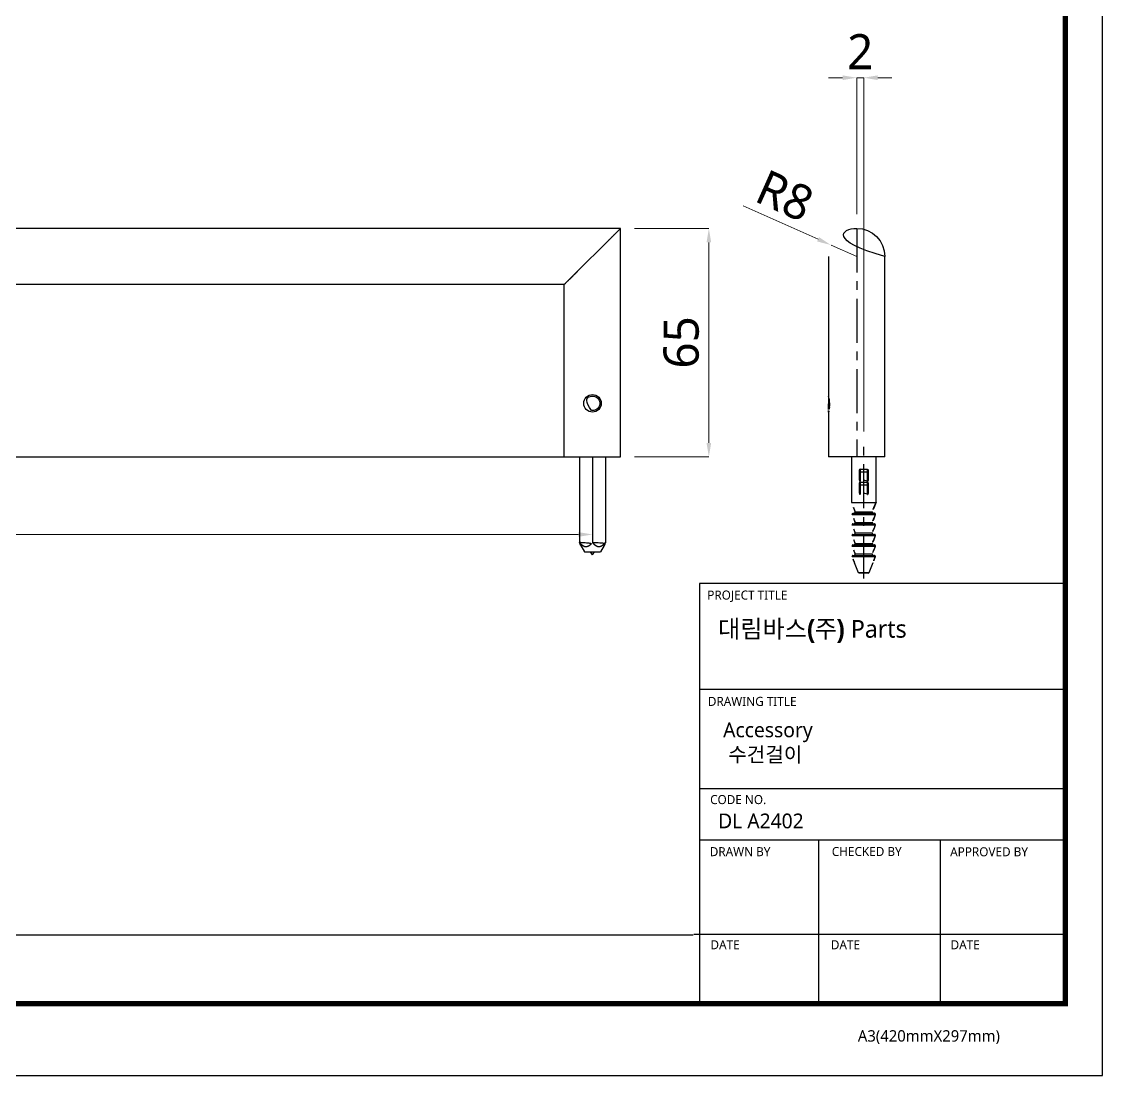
# Model space of a CAD drawing. Extents: x 16296680691 to 16296681378, y -37409617466 to -37409616989.
# Drawn here: x 16296681034.5 to 16296681341.9, y -37409617466.4 to -37409617166.7 of the extents above; entities that cross this region are included whole.
import ezdxf

# ---------------------------------------------------------------- set-up
doc = ezdxf.new("R2010")
doc.units = 0
doc.header["$LTSCALE"] = 10
doc.header["$MEASUREMENT"] = 0
doc.header["$PDMODE"] = 3
doc.header["$PDSIZE"] = -10
doc.linetypes.add('CENTER', pattern=[2, 1.25, -0.25, 0.25, -0.25])
doc.linetypes.add('PHANTOM2', pattern=[1.25, 0.625, -0.125, 0.125, -0.125, 0.125, -0.125])
doc.layers.get('0').update_dxf_attribs({"linetype": 'CONTINUOUS'})
doc.layers.get('DEFPOINTS').update_dxf_attribs({"linetype": 'CONTINUOUS'})
doc.layers.add('1', color=7, linetype='CONTINUOUS')
doc.styles.add('Daelim Dimension', font='')
doc.styles.get('Daelim Dimension').set_extended_font_data('NanumGothic')
doc.dimstyles.new('DEFAULT', dxfattribs={"dimscale": 2, "dimtxt": 2, "dimasz": 2, "dimexe": 0, "dimexo": 2, "dimgap": 1, "dimtad": 1, "dimdec": 1, "dimzin": 9, "dimdsep": 46, "dimtxsty": 'Daelim Dimension', "dimcen": 0.5, "dimclrd": 252, "dimclre": 252, "dimclrt": 3, "dimadec": 1, "dimazin": 0, "dimtfac": 1, "dimtdec": 1, "dimtix": 1, "dimtmove": 0, "dimatfit": 3, "dimfxl": 1, "dimtolj": 1, "dimtzin": 1, "dimlwd": 9, "dimlwe": 9, "dimarcsym": 0})

# ---------------------------------------------------------------- blocks, each defined once
blk = doc.blocks.new('*D5')
at = {"color": 5, "lineweight": 9, "transparency": 16777216}
for p, q in [((16296681208.87711, -37409617225.516167), (16296681229.980339, -37409617225.516167)), ((16296681229.980339, -37409617229.516167), (16296681229.980339, -37409617286.516167)), ((16296681208.87711, -37409617290.516167), (16296681229.980339, -37409617290.516167))]:
    blk.add_line(p, q, dxfattribs=at)
at = {"color": 5, "transparency": 16777216}
for points in [[(16296681229.313669, -37409617229.516167), (16296681230.646999, -37409617229.516167), (16296681229.980339, -37409617225.516167)], [(16296681229.313669, -37409617286.516167), (16296681230.646999, -37409617286.516167), (16296681229.980339, -37409617290.516167)]]:
    blk.add_solid(points, dxfattribs=at)
at = {"layer": 'DEFPOINTS', "color": 0, "transparency": 16777216}
for p in [(16296681204.87711, -37409617225.516167), (16296681204.87711, -37409617290.516167), (16296681229.980339, -37409617290.516167)]:
    blk.add_point(p, dxfattribs=at)
at = {"color": 7, "transparency": 16777216, "insert": (16296681217.09334, -37409617257.93412), "char_height": 10, "attachment_point": 2, "rotation": 90, "style": 'Daelim Dimension'}
blk.add_mtext('\\A1;65', dxfattribs=at)
blk = doc.blocks.new('*D11')
at = {"color": 5, "lineweight": 9, "transparency": 16777216}
for p, q in [((16296680737.304319, -37409617313.516151), (16296680737.304319, -37409617312.548286)), ((16296681192.8771, -37409617312.548286), (16296680741.304319, -37409617312.548286)), ((16296681196.8771, -37409617314.316147), (16296681196.8771, -37409617312.548286))]:
    blk.add_line(p, q, dxfattribs=at)
at = {"color": 5, "transparency": 16777216}
for points in [[(16296680741.304319, -37409617311.88163), (16296680741.304319, -37409617313.214958), (16296680737.304319, -37409617312.548286)], [(16296681192.8771, -37409617311.88163), (16296681192.8771, -37409617313.214958), (16296681196.8771, -37409617312.548286)]]:
    blk.add_solid(points, dxfattribs=at)
at = {"layer": 'DEFPOINTS', "color": 0, "transparency": 16777216}
for p in [(16296680737.304319, -37409617312.548286), (16296680737.304319, -37409617317.516151), (16296681196.8771, -37409617318.316147)]:
    blk.add_point(p, dxfattribs=at)
at = {"color": 7, "transparency": 16777216, "insert": (16296680967.09071, -37409617305.11911), "char_height": 10, "attachment_point": 5, "style": 'Daelim Dimension'}
blk.add_mtext('\\A1;510', dxfattribs=at)
blk = doc.blocks.new('*D10')
at = {"color": 5, "lineweight": 9, "transparency": 16777216}
for p, q in [((16296681268.03, -37409617182.68), (16296681264.03, -37409617182.68)), ((16296681272.03, -37409617221.52), (16296681272.03, -37409617182.68)), ((16296681272.03, -37409617182.68), (16296681274.03, -37409617182.68)), ((16296681274.03, -37409617283.27), (16296681274.03, -37409617182.68)), ((16296681278.03, -37409617182.68), (16296681282.03, -37409617182.68))]:
    blk.add_line(p, q, dxfattribs=at)
at = {"color": 5, "transparency": 16777216}
for points in [[(16296681268.03, -37409617182.01), (16296681268.03, -37409617183.34), (16296681272.03, -37409617182.68)], [(16296681278.03, -37409617182.01), (16296681278.03, -37409617183.34), (16296681274.03, -37409617182.68)]]:
    blk.add_solid(points, dxfattribs=at)
at = {"layer": 'DEFPOINTS', "color": 0, "transparency": 16777216}
for p in [(16296681274.03, -37409617182.68), (16296681272.03, -37409617225.52), (16296681274.03, -37409617287.27)]:
    blk.add_point(p, dxfattribs=at)
at = {"color": 7, "transparency": 16777216, "insert": (16296681273.03, -37409617175.28), "char_height": 10, "attachment_point": 5, "style": 'Daelim Dimension'}
blk.add_mtext('\\A1;2', dxfattribs=at)
blk = doc.blocks.new('*D9')
at = {"color": 5, "lineweight": 9, "transparency": 16777216}
for p, q in [((16296681239.726299, -37409617219.118736), (16296681261.067209, -37409617228.630814)), ((16296681272.02775, -37409617233.516144), (16296681264.72072, -37409617230.259262))]:
    blk.add_line(p, q, dxfattribs=at)
at = {"color": 5, "transparency": 16777216}
blk.add_solid([(16296681261.338619, -37409617228.021896), (16296681260.795799, -37409617229.239731), (16296681264.72072, -37409617230.259262)], dxfattribs=at)
at = {"layer": 'DEFPOINTS', "color": 0, "transparency": 16777216}
for p in [(16296681264.72072, -37409617230.259262), (16296681272.02775, -37409617233.516144)]:
    blk.add_point(p, dxfattribs=at)
at = {"color": 7, "transparency": 16777216, "insert": (16296681251.600321, -37409617216.261833), "char_height": 10, "attachment_point": 5, "rotation": 335.97650514, "style": 'Daelim Dimension'}
blk.add_mtext('\\A1;R8', dxfattribs=at)

msp = doc.modelspace()

# ---------------------------------------------------------------- linework, layer by layer
at = {"color": 7, "linetype": 'Continuous'}
for p, q in [((16296681204.8771, -37409617225.516151), (16296680972.51475, -37409617225.516151)), ((16296681188.8771, -37409617241.516151), (16296681204.8771, -37409617225.516151)), ((16296681203.71768, -37409617226.675568), (16296681203.78371, -37409617226.609543)), ((16296681204.58824, -37409617225.805008), (16296681204.618429, -37409617225.774834)), ((16296681204.74345, -37409617225.649803), (16296681204.76339, -37409617225.62986)), ((16296681204.864571, -37409617225.528687), (16296681204.87005, -37409617225.523193)), ((16296681204.87632, -37409617225.51693), (16296681204.8771, -37409617225.516151)), ((16296681204.8771, -37409617290.516151), (16296681204.8771, -37409617225.516151)), ((16296681201.88809, -37409617228.505173), (16296681202.00378, -37409617228.389473)), ((16296681202.116871, -37409617228.276382), (16296681202.22736, -37409617228.165894)), ((16296681191.52685, -37409617238.866402), (16296681191.637329, -37409617238.75592)), ((16296681191.750429, -37409617238.64283), (16296681191.86611, -37409617238.527138)), ((16296681188.8771, -37409617241.516151), (16296680967.802931, -37409617241.516151)), ((16296681188.8771, -37409617241.516151), (16296681188.87788, -37409617241.515373)), ((16296681188.8771, -37409617290.516151), (16296681188.8771, -37409617241.516151)), ((16296681188.88415, -37409617241.509102), (16296681188.889641, -37409617241.503616)), ((16296681188.99081, -37409617241.402443), (16296681189.010759, -37409617241.3825)), ((16296681189.135771, -37409617241.257477), (16296681189.16596, -37409617241.227287)), ((16296681189.97049, -37409617240.42276), (16296681190.03652, -37409617240.356743)), ((16296681188.8771, -37409617290.516151), (16296681204.8771, -37409617290.516151))]:
    msp.add_line(p, q, dxfattribs=at)
at = {"color": 1, "linetype": 'CENTER'}
for p, q in [((16296681272.027769, -37409617225.516151), (16296681272.027769, -37409617290.516151)), ((16296681274.027769, -37409617325.109253), (16296681274.027769, -37409617287.27462))]:
    msp.add_line(p, q, dxfattribs=at)
at = {"color": 7, "linetype": 'Continuous', "lineweight": 25}
for p, q in [((16296681264.027769, -37409617233.516151), (16296681264.027769, -37409617273.266151)), ((16296681280.027769, -37409617290.516151), (16296681280.027769, -37409617233.516151)), ((16296681264.027769, -37409617273.237), (16296681264.02206, -37409617273.246841)), ((16296681264.027769, -37409617273.36615), (16296681264.027769, -37409617275.263008)), ((16296681264.11447, -37409617275.233597), (16296681264.258711, -37409617275.263008)), ((16296681263.973789, -37409617277.655144), (16296681264.030729, -37409617277.753357)), ((16296681264.027769, -37409617277.748253), (16296681264.027769, -37409617290.516151)), ((16296681280.027769, -37409617290.516151), (16296681264.027769, -37409617290.516151)), ((16296681270.527769, -37409617290.516151), (16296681270.527769, -37409617303.458366)), ((16296681277.527769, -37409617303.458366), (16296681277.527769, -37409617290.516151)), ((16296681272.777769, -37409617294.642937), (16296681272.777769, -37409617294.216148)), ((16296681272.777769, -37409617297.114937), (16296681272.777769, -37409617294.642937)), ((16296681272.97777, -37409617294.016151), (16296681272.97777, -37409617294.727463)), ((16296681272.97777, -37409617294.016151), (16296681275.07777, -37409617294.016151)), ((16296681272.97777, -37409617294.727463), (16296681275.07777, -37409617294.727463)), ((16296681272.97777, -37409617294.727463), (16296681272.97777, -37409617297.438904)), ((16296681275.07777, -37409617294.727463), (16296681275.07777, -37409617294.016151)), ((16296681275.07777, -37409617297.438904), (16296681275.07777, -37409617294.727463)), ((16296681275.277769, -37409617294.216148), (16296681275.277769, -37409617294.642937)), ((16296681275.277769, -37409617294.642937), (16296681275.277769, -37409617297.114937)), ((16296681272.777769, -37409617298.342934), (16296681272.777769, -37409617297.916153)), ((16296681272.97777, -37409617297.716148), (16296681272.97777, -37409617298.42746)), ((16296681272.97777, -37409617297.716148), (16296681275.07777, -37409617297.716148)), ((16296681275.07777, -37409617298.42746), (16296681275.07777, -37409617297.716148)), ((16296681275.277769, -37409617297.916153), (16296681275.277769, -37409617298.342934)), ((16296681272.777769, -37409617300.814949), (16296681272.777769, -37409617298.342934)), ((16296681272.97777, -37409617298.42746), (16296681275.07777, -37409617298.42746)), ((16296681272.97777, -37409617298.42746), (16296681272.97777, -37409617301.138901)), ((16296681275.07777, -37409617301.138901), (16296681275.07777, -37409617298.42746)), ((16296681275.277769, -37409617298.342934), (16296681275.277769, -37409617300.814949)), ((16296681270.527769, -37409617303.458366), (16296681274.027769, -37409617303.458366)), ((16296681270.56934, -37409617303.516151), (16296681270.533381, -37409617303.516151)), ((16296681277.47019, -37409617303.569794), (16296681270.58535, -37409617303.569794)), ((16296681274.027769, -37409617303.458366), (16296681277.527769, -37409617303.458366)), ((16296681277.52215, -37409617303.516151), (16296681277.486191, -37409617303.516151)), ((16296681277.32551, -37409617306.927567), (16296681270.730021, -37409617306.927567)), ((16296681271.012039, -37409617306.516151), (16296681277.043489, -37409617306.516151)), ((16296681271.61445, -37409617306.104736), (16296681276.44108, -37409617306.104736)), ((16296681275.719101, -37409617306.516151), (16296681275.90011, -37409617306.409866)), ((16296681277.32551, -37409617309.927567), (16296681270.730021, -37409617309.927567)), ((16296681271.012039, -37409617309.516151), (16296681277.043489, -37409617309.516151)), ((16296681271.61445, -37409617309.104736), (16296681276.44108, -37409617309.104736)), ((16296681277.32551, -37409617312.927567), (16296681270.730021, -37409617312.927567)), ((16296681271.012039, -37409617312.516151), (16296681277.043489, -37409617312.516151)), ((16296681271.61445, -37409617312.104736), (16296681276.44108, -37409617312.104736)), ((16296681277.32551, -37409617315.927567), (16296681270.730021, -37409617315.927567)), ((16296681271.012039, -37409617315.516151), (16296681277.043489, -37409617315.516151)), ((16296681271.61445, -37409617315.104736), (16296681276.44108, -37409617315.104736)), ((16296681277.32551, -37409617318.927567), (16296681270.730021, -37409617318.927567)), ((16296681271.012039, -37409617318.516151), (16296681277.043489, -37409617318.516151)), ((16296681271.61445, -37409617318.104736), (16296681276.44108, -37409617318.104736)), ((16296681271.32777, -37409617320.516151), (16296681272.45233, -37409617323.327568)), ((16296681271.32777, -37409617320.516151), (16296681271.37447, -37409617320.516151)), ((16296681275.603201, -37409617323.327568), (16296681276.72777, -37409617320.516151)), ((16296681276.68107, -37409617320.516151), (16296681276.72777, -37409617320.516151)), ((16296681272.45233, -37409617323.327568), (16296681274.027769, -37409617323.327568)), ((16296681274.027769, -37409617323.516151), (16296681272.730881, -37409617323.516151)), ((16296681274.027769, -37409617323.327568), (16296681275.603201, -37409617323.327568)), ((16296681275.324659, -37409617323.516151), (16296681274.027769, -37409617323.516151))]:
    msp.add_line(p, q, dxfattribs=at)
at = {"color": 5, "ltscale": 40}
for p, q in [((16296681331.36837, -37409617326.536346), (16296681227.32527, -37409617326.536346)), ((16296681331.36837, -37409617356.609352), (16296681227.32527, -37409617356.609352)), ((16296681331.36837, -37409617356.609352), (16296681227.32527, -37409617356.609352)), ((16296681331.36837, -37409617384.89904), (16296681227.32527, -37409617384.89904)), ((16296681331.36837, -37409617384.89904), (16296681227.32527, -37409617384.89904)), ((16296681331.36837, -37409617399.489693), (16296681227.32527, -37409617399.489693)), ((16296681331.36837, -37409617399.489693), (16296681227.32527, -37409617399.489693)), ((16296681261.11937, -37409617399.489693), (16296681261.11937, -37409617445.936684)), ((16296681295.80192, -37409617399.489693), (16296681295.80192, -37409617445.936684)), ((16296681331.36837, -37409617426.320343), (16296681225.680719, -37409617426.320343)), ((16296681331.36837, -37409617426.320343), (16296681228.13587, -37409617426.320343)), ((16296681331.36837, -37409617445.936684), (16296681242.203159, -37409617445.936684))]:
    msp.add_line(p, q, dxfattribs=at)
at = {"color": 5, "ltscale": 0.5}
msp.add_line((16296681227.32527, -37409617326.536346), (16296681227.32527, -37409617446.566017), dxfattribs=at)
at = {"color": 5}
msp.add_line((16296680701.36825, -37409617426.394737), (16296681225.555531, -37409617426.394737), dxfattribs=at)
at = {"ltscale": 0.5}
msp.add_lwpolyline([(16296680690.900061, -37409617466.361633), (16296681341.900061, -37409617466.361633), (16296681341.900061, -37409616989.361633), (16296680690.900061, -37409616989.361633)], close=True, dxfattribs=at)
at = {"color": 5, "linetype": 'ByBlock', "lineweight": 200, "const_width": 1.5}
msp.add_lwpolyline([(16296680701.36825, -37409617445.936913), (16296681331.36825, -37409617445.936913), (16296681331.36825, -37409617000.436913), (16296680701.36825, -37409617000.436913)], close=True, dxfattribs=at)
at = {"color": 7, "linetype": 'Continuous'}
for points in [[(16296681202.643311, -37409617227.749947), (16296681202.740841, -37409617227.652412), (16296681202.835819, -37409617227.557426), (16296681202.928261, -37409617227.464996), (16296681203.01816, -37409617227.375092), (16296681203.1905, -37409617227.202751)], [(16296681203.1905, -37409617227.202751), (16296681203.272949, -37409617227.120293), (16296681203.430651, -37409617226.962601)], [(16296681201.13986, -37409617229.253387), (16296681201.270901, -37409617229.122337), (16296681201.39945, -37409617228.993797)], [(16296681201.525459, -37409617228.86779), (16296681201.648899, -37409617228.744339), (16296681201.769791, -37409617228.623459)], [(16296681202.33523, -37409617228.058022), (16296681202.44051, -37409617227.952744), (16296681202.5432, -37409617227.850052)], [(16296681190.5637, -37409617239.829536), (16296681190.73605, -37409617239.657211), (16296681190.825939, -37409617239.567307), (16296681190.918381, -37409617239.474869), (16296681191.013371, -37409617239.37989), (16296681191.110901, -37409617239.282356)], [(16296681191.211, -37409617239.182251), (16296681191.3137, -37409617239.079559), (16296681191.41897, -37409617238.974281)], [(16296681191.984409, -37409617238.408836), (16296681192.105301, -37409617238.287956), (16296681192.228741, -37409617238.164513)], [(16296681192.35475, -37409617238.038498), (16296681192.483311, -37409617237.90995), (16296681192.61434, -37409617237.778923)], [(16296681190.323549, -37409617240.069687), (16296681190.481251, -37409617239.91201), (16296681190.5637, -37409617239.829536)]]:
    msp.add_lwpolyline(points, dxfattribs=at)
at = {"color": 7, "linetype": 'Continuous', "lineweight": 25, "flags": 128}
for points in [[(16296681272.777769, -37409617294.642937), (16296681272.78161, -37409617294.659416), (16296681272.79299, -37409617294.675278), (16296681272.81147, -37409617294.689903), (16296681272.836349, -37409617294.702713), (16296681272.86665, -37409617294.713211), (16296681272.90123, -37409617294.721024), (16296681272.938749, -37409617294.725838), (16296681272.97777, -37409617294.727463)], [(16296681275.07777, -37409617294.727463), (16296681275.116791, -37409617294.725838), (16296681275.154301, -37409617294.721024), (16296681275.188881, -37409617294.713211), (16296681275.219191, -37409617294.702713), (16296681275.244061, -37409617294.689903), (16296681275.262541, -37409617294.675278), (16296681275.27392, -37409617294.659416), (16296681275.277769, -37409617294.642937)], [(16296681272.777769, -37409617298.342934), (16296681272.78161, -37409617298.359428), (16296681272.79299, -37409617298.375282), (16296681272.81147, -37409617298.389893), (16296681272.836349, -37409617298.402702), (16296681272.86665, -37409617298.413223), (16296681272.90123, -37409617298.421028), (16296681272.938749, -37409617298.425827), (16296681272.97777, -37409617298.42746)], [(16296681275.07777, -37409617298.42746), (16296681275.116791, -37409617298.425827), (16296681275.154301, -37409617298.421028), (16296681275.188881, -37409617298.413223), (16296681275.219191, -37409617298.402702), (16296681275.244061, -37409617298.389893), (16296681275.262541, -37409617298.375282), (16296681275.27392, -37409617298.359428), (16296681275.277769, -37409617298.342934)]]:
    msp.add_lwpolyline(points, dxfattribs=at)
at = {"color": 7, "linetype": 'Continuous', "lineweight": 25}
for centre, radius, start, end in [((16296681272.027769, -37409617233.516151), 8, 0, 180), ((16296681272.97777, -37409617294.216148), 0.2, 90, 180), ((16296681275.07777, -37409617294.216148), 0.2, 0, 90), ((16296681272.97777, -37409617297.916153), 0.2, 90, 180), ((16296681275.07777, -37409617297.916153), 0.2, 0, 90), ((16296681270.82777, -37409617303.458366), 0.3, 180, 191.1034546), ((16296681277.22777, -37409617303.458366), 0.3, 348.8965454, 0), ((16296681272.730881, -37409617323.216148), 0.3, 201.80145007, 270), ((16296681275.324659, -37409617323.216148), 0.3, 270, 338.19854993)]:
    msp.add_arc(centre, radius, start, end, dxfattribs=at)
for centre in [(16296681274.027769, -37409617304.598953), (16296681274.027769, -37409617308.298958)]:
    msp.add_ellipse(centre, major_axis=(0, -7.505774), ratio=0.4663076582, start_param=2.8368999996, end_param=3.4462853076, dxfattribs=at)
for points, knots in [([(16296681264.027769, -37409617273.266151), (16296681264.03466, -37409617273.290047), (16296681264.048429, -37409617273.337807), (16296681264.145201, -37409617273.709221), (16296681264.257589, -37409617274.262833), (16296681264.34388, -37409617274.971153), (16296681264.359221, -37409617275.728539), (16296681264.31361, -37409617276.361061), (16296681264.261471, -37409617276.664093), (16296681264.242809, -37409617276.772583)], [0, 0, 0, 0, 0.1512643831, 0.3023958229, 0.4570153758, 0.6145749579, 0.7681700592, 0.9169969528, 1, 1, 1, 1]), ([(16296681264.027769, -37409617275.227699), (16296681264.03899, -37409617275.227837), (16296681264.06144, -37409617275.228104), (16296681264.093031, -37409617275.230164), (16296681264.1071, -37409617275.232407), (16296681264.11447, -37409617275.233597)], [0, 0, 0, 0, 0.3224600392, 0.6449239673, 1, 1, 1, 1]), ([(16296681264.027769, -37409617276.971191), (16296681264.027769, -37409617276.91996), (16296681264.027769, -37409617276.686493), (16296681264.027769, -37409617276.186348), (16296681264.027769, -37409617275.626831), (16296681264.027769, -37409617275.30909), (16296681264.027769, -37409617275.227699)], [0, 0, 0, 0, 0.10717854807, 0.48845089705, 0.86896495242, 1, 1, 1, 1]), ([(16296681264.11447, -37409617275.233597), (16296681264.11447, -37409617275.233612), (16296681264.115681, -37409617275.262238), (16296681264.128361, -37409617275.55851), (16296681264.154961, -37409617276.129547), (16296681264.189911, -37409617276.796387), (16296681264.209009, -37409617277.090286), (16296681264.216049, -37409617277.198601)], [0, 0, 0, 0, 0.0000276141, 0.0398284437, 0.4113383491, 0.783057641, 1, 1, 1, 1]), ([(16296681264.258711, -37409617275.263008), (16296681264.27265, -37409617275.552017), (16296681264.289499, -37409617275.901459), (16296681264.307751, -37409617276.197304), (16296681264.310909, -37409617276.248466)], [0, 0, 0, 0, 0.8270594485, 1, 1, 1, 1]), ([(16296681264.027769, -37409617277.717773), (16296681264.027769, -37409617277.719429), (16296681264.027769, -37409617277.723831), (16296681264.027769, -37409617277.462433), (16296681264.027769, -37409617277.131271), (16296681264.027769, -37409617276.971191)], [0, 0, 0, 0, 0.2373232512, 0.63133015, 1, 1, 1, 1]), ([(16296681264.07336, -37409617277.595299), (16296681264.056141, -37409617277.660271), (16296681264.02733, -37409617277.768982), (16296681264.03368, -37409617277.745354), (16296681264.03623, -37409617277.73584)], [0, 0, 0, 0, 0.5976863884, 1, 1, 1, 1]), ([(16296681264.08054, -37409617277.666153), (16296681264.073099, -37409617277.601471), (16296681264.05533, -37409617277.446991), (16296681264.037901, -37409617277.146111), (16296681264.027769, -37409617276.971191)], [0, 0, 0, 0, 0.4186564303, 1, 1, 1, 1]), ([(16296681272.159121, -37409617290.368629), (16296681272.122419, -37409617290.39341), (16296681272.065981, -37409617290.431511), (16296681272.052071, -37409617290.494217), (16296681272.047199, -37409617290.516151)], [0, 0, 0, 0, 0.6503236317, 1, 1, 1, 1]), ([(16296681272.97777, -37409617297.438904), (16296681272.968081, -37409617297.444618), (16296681272.94862, -37409617297.4561), (16296681272.91572, -37409617297.461021), (16296681272.883711, -37409617297.452271), (16296681272.85202, -37409617297.427902), (16296681272.816179, -37409617297.373253), (16296681272.783751, -37409617297.265709), (16296681272.78005, -37409617297.172478), (16296681272.777769, -37409617297.114937)], [0, 0, 0, 0, 0.07386183518, 0.14835717072, 0.21624961731, 0.29139025817, 0.40763730553, 0.63445549317, 1, 1, 1, 1]), ([(16296681275.277769, -37409617297.114937), (16296681275.274929, -37409617297.182533), (16296681275.270849, -37409617297.279701), (16296681275.232861, -37409617297.384689), (16296681275.20117, -37409617297.429482), (16296681275.173491, -37409617297.45118), (16296681275.14451, -37409617297.460114), (16296681275.113239, -37409617297.457809), (16296681275.09129, -37409617297.447807), (16296681275.07925, -37409617297.43988), (16296681275.07777, -37409617297.438904)], [0, 0, 0, 0, 0.4277834834, 0.6150624992, 0.7058693187, 0.7815589348, 0.8432585265, 0.9049680759, 0.9882972234, 1, 1, 1, 1]), ([(16296681272.97777, -37409617301.138901), (16296681272.968081, -37409617301.144623), (16296681272.94862, -37409617301.156097), (16296681272.91572, -37409617301.161018), (16296681272.883711, -37409617301.152267), (16296681272.85202, -37409617301.127899), (16296681272.816179, -37409617301.07325), (16296681272.783751, -37409617300.965714), (16296681272.78005, -37409617300.872482), (16296681272.777769, -37409617300.814949)], [0, 0, 0, 0, 0.0738618352, 0.1483571707, 0.2162496173, 0.2913902582, 0.4076373055, 0.6344554932, 1, 1, 1, 1]), ([(16296681275.277769, -37409617300.814949), (16296681275.274929, -37409617300.88253), (16296681275.270849, -37409617300.979713), (16296681275.232861, -37409617301.084686), (16296681275.20117, -37409617301.129494), (16296681275.173491, -37409617301.151176), (16296681275.14451, -37409617301.160118), (16296681275.113239, -37409617301.157806), (16296681275.09129, -37409617301.147812), (16296681275.07925, -37409617301.139877), (16296681275.07777, -37409617301.138901)], [0, 0, 0, 0, 0.4277834834, 0.6150624992, 0.7058693187, 0.7815589348, 0.8432585265, 0.9049680759, 0.9882972234, 1, 1, 1, 1]), ([(16296681270.58535, -37409617303.569794), (16296681270.580021, -37409617303.554916), (16296681270.5737, -37409617303.5373), (16296681270.569929, -37409617303.518997), (16296681270.56934, -37409617303.516151)], [0, 0, 0, 0, 0.84374456641, 1, 1, 1, 1]), ([(16296681277.47019, -37409617303.569794), (16296681277.23122, -37409617304.160538), (16296681276.88925, -37409617305.005943), (16296681276.54483, -37409617305.850357), (16296681276.44108, -37409617306.104736)], [0, 0, 0, 0, 0.6987660205, 1, 1, 1, 1]), ([(16296681277.486191, -37409617303.516151), (16296681277.48493, -37409617303.522072), (16296681277.48101, -37409617303.540352), (16296681277.47455, -37409617303.557907), (16296681277.47019, -37409617303.569794)], [0, 0, 0, 0, 0.3239112484, 1, 1, 1, 1]), ([(16296681270.730021, -37409617306.927567), (16296681270.72061, -37409617306.89576), (16296681270.70167, -37409617306.831757), (16296681270.715349, -37409617306.730507), (16296681270.759621, -37409617306.63916), (16296681270.832359, -37409617306.567612), (16296681270.920469, -37409617306.523689), (16296681270.983179, -37409617306.518517), (16296681271.012039, -37409617306.516151)], [0, 0, 0, 0, 0.1683144653, 0.3386596339, 0.508794257, 0.6798395392, 0.8526384787, 1, 1, 1, 1]), ([(16296681271.61445, -37409617306.104736), (16296681271.55205, -37409617305.95182), (16296681271.20747, -37409617305.107468), (16296681270.865431, -37409617304.262077), (16296681270.58535, -37409617303.569794)], [0, 0, 0, 0, 0.1811035771, 1, 1, 1, 1]), ([(16296681271.61445, -37409617306.104736), (16296681271.616961, -37409617306.11129), (16296681271.631399, -37409617306.149033), (16296681271.64193, -37409617306.223381), (16296681271.625031, -37409617306.309273), (16296681271.58626, -37409617306.387154), (16296681271.526581, -37409617306.453751), (16296681271.43532, -37409617306.504082), (16296681271.36594, -37409617306.516098), (16296681271.33106, -37409617306.516151), (16296681271.33061, -37409617306.516151)], [0, 0, 0, 0, 0.0358367, 0.2063662316, 0.374573232, 0.4745700677, 0.6482575878, 0.8218484341, 0.9977105982, 1, 1, 1, 1]), ([(16296681276.72492, -37409617306.516151), (16296681276.70488, -37409617306.514977), (16296681276.65008, -37409617306.51181), (16296681276.56476, -37409617306.478256), (16296681276.484221, -37409617306.41053), (16296681276.43187, -37409617306.32019), (16296681276.41353, -37409617306.219467), (16296681276.424959, -37409617306.1464), (16296681276.438971, -37409617306.110199), (16296681276.44108, -37409617306.104736)], [0, 0, 0, 0, 0.102271699, 0.2796290763, 0.4564947814, 0.6308399641, 0.8017208389, 0.9700842503, 1, 1, 1, 1]), ([(16296681277.32551, -37409617306.927567), (16296681277.09873, -37409617307.487602), (16296681276.80472, -37409617308.213654), (16296681276.508751, -37409617308.938904), (16296681276.44108, -37409617309.104736)], [0, 0, 0, 0, 0.77135210903, 1, 1, 1, 1]), ([(16296681277.043489, -37409617306.516151), (16296681277.04941, -37409617306.516258), (16296681277.089821, -37409617306.516998), (16296681277.16433, -37409617306.534538), (16296681277.252781, -37409617306.590622), (16296681277.316999, -37409617306.672623), (16296681277.345091, -37409617306.758003), (16296681277.350229, -37409617306.845352), (16296681277.33486, -37409617306.896461), (16296681277.32551, -37409617306.927567)], [0, 0, 0, 0, 0.0303076858, 0.2069783737, 0.3829801178, 0.5571914228, 0.7293395193, 0.8352471709, 1, 1, 1, 1]), ([(16296681270.730021, -37409617309.927567), (16296681270.72061, -37409617309.89576), (16296681270.70167, -37409617309.831757), (16296681270.715349, -37409617309.730507), (16296681270.759621, -37409617309.63916), (16296681270.832359, -37409617309.567612), (16296681270.920469, -37409617309.523689), (16296681270.983179, -37409617309.518517), (16296681271.012039, -37409617309.516151)], [0, 0, 0, 0, 0.1683144653, 0.3386596339, 0.508794257, 0.6798395392, 0.8526384787, 1, 1, 1, 1]), ([(16296681271.61445, -37409617309.104736), (16296681271.54678, -37409617308.938904), (16296681271.25082, -37409617308.213654), (16296681270.95681, -37409617307.487602), (16296681270.730021, -37409617306.927567)], [0, 0, 0, 0, 0.228647891, 1, 1, 1, 1]), ([(16296681271.61445, -37409617309.104736), (16296681271.616961, -37409617309.11129), (16296681271.631399, -37409617309.149033), (16296681271.64193, -37409617309.223381), (16296681271.625031, -37409617309.309273), (16296681271.58626, -37409617309.387154), (16296681271.526581, -37409617309.453751), (16296681271.43532, -37409617309.504082), (16296681271.36594, -37409617309.516098), (16296681271.33106, -37409617309.516151), (16296681271.33061, -37409617309.516151)], [0, 0, 0, 0, 0.0358367, 0.2063662316, 0.374573232, 0.4745700677, 0.6482575878, 0.8218484341, 0.9977105982, 1, 1, 1, 1]), ([(16296681276.72492, -37409617309.516151), (16296681276.70488, -37409617309.514977), (16296681276.65008, -37409617309.51181), (16296681276.56476, -37409617309.478256), (16296681276.484221, -37409617309.41053), (16296681276.43187, -37409617309.32019), (16296681276.41353, -37409617309.219467), (16296681276.424959, -37409617309.1464), (16296681276.438971, -37409617309.110199), (16296681276.44108, -37409617309.104736)], [0, 0, 0, 0, 0.102271699, 0.2796290763, 0.4564947814, 0.6308399641, 0.8017208389, 0.9700842503, 1, 1, 1, 1]), ([(16296681277.32551, -37409617309.927567), (16296681277.09873, -37409617310.487602), (16296681276.80472, -37409617311.213654), (16296681276.508751, -37409617311.938904), (16296681276.44108, -37409617312.104736)], [0, 0, 0, 0, 0.771352109, 1, 1, 1, 1]), ([(16296681277.043489, -37409617309.516151), (16296681277.04941, -37409617309.516258), (16296681277.089821, -37409617309.516998), (16296681277.16433, -37409617309.534538), (16296681277.252781, -37409617309.590622), (16296681277.316999, -37409617309.672623), (16296681277.345091, -37409617309.758003), (16296681277.350229, -37409617309.845352), (16296681277.33486, -37409617309.896461), (16296681277.32551, -37409617309.927567)], [0, 0, 0, 0, 0.0303076858, 0.2069783737, 0.3829801178, 0.5571914228, 0.7293395193, 0.8352471709, 1, 1, 1, 1]), ([(16296681270.730021, -37409617312.927567), (16296681270.72061, -37409617312.89576), (16296681270.70167, -37409617312.831757), (16296681270.715349, -37409617312.730507), (16296681270.759621, -37409617312.63916), (16296681270.832359, -37409617312.567612), (16296681270.920469, -37409617312.523689), (16296681270.983179, -37409617312.518517), (16296681271.012039, -37409617312.516151)], [0, 0, 0, 0, 0.1683144653, 0.3386596339, 0.508794257, 0.6798395392, 0.8526384787, 1, 1, 1, 1]), ([(16296681271.61445, -37409617312.104736), (16296681271.54678, -37409617311.938904), (16296681271.25082, -37409617311.213654), (16296681270.95681, -37409617310.487602), (16296681270.730021, -37409617309.927567)], [0, 0, 0, 0, 0.22864789097, 1, 1, 1, 1]), ([(16296681271.61445, -37409617312.104736), (16296681271.616961, -37409617312.11129), (16296681271.631399, -37409617312.149033), (16296681271.64193, -37409617312.223381), (16296681271.625031, -37409617312.309273), (16296681271.58626, -37409617312.387154), (16296681271.526581, -37409617312.453751), (16296681271.43532, -37409617312.504082), (16296681271.36594, -37409617312.516098), (16296681271.33106, -37409617312.516151), (16296681271.33061, -37409617312.516151)], [0, 0, 0, 0, 0.0358367, 0.2063662316, 0.374573232, 0.4745700677, 0.6482575878, 0.8218484341, 0.9977105982, 1, 1, 1, 1]), ([(16296681276.72492, -37409617312.516151), (16296681276.70488, -37409617312.514977), (16296681276.65008, -37409617312.51181), (16296681276.56476, -37409617312.478256), (16296681276.484221, -37409617312.41053), (16296681276.43187, -37409617312.32019), (16296681276.41353, -37409617312.219467), (16296681276.424959, -37409617312.1464), (16296681276.438971, -37409617312.110199), (16296681276.44108, -37409617312.104736)], [0, 0, 0, 0, 0.102271699, 0.2796290763, 0.4564947814, 0.6308399641, 0.8017208389, 0.9700842503, 1, 1, 1, 1]), ([(16296681277.32551, -37409617312.927567), (16296681277.09873, -37409617313.487602), (16296681276.80472, -37409617314.213654), (16296681276.508751, -37409617314.938904), (16296681276.44108, -37409617315.104736)], [0, 0, 0, 0, 0.771352109, 1, 1, 1, 1]), ([(16296681277.043489, -37409617312.516151), (16296681277.04941, -37409617312.516258), (16296681277.089821, -37409617312.516998), (16296681277.16433, -37409617312.534538), (16296681277.252781, -37409617312.590622), (16296681277.316999, -37409617312.672623), (16296681277.345091, -37409617312.758003), (16296681277.350229, -37409617312.845352), (16296681277.33486, -37409617312.896461), (16296681277.32551, -37409617312.927567)], [0, 0, 0, 0, 0.0303076858, 0.2069783737, 0.3829801178, 0.5571914228, 0.7293395193, 0.8352471709, 1, 1, 1, 1]), ([(16296681270.730021, -37409617315.927567), (16296681270.72061, -37409617315.89576), (16296681270.70167, -37409617315.831757), (16296681270.715349, -37409617315.730507), (16296681270.759621, -37409617315.63916), (16296681270.832359, -37409617315.567612), (16296681270.920469, -37409617315.523689), (16296681270.983179, -37409617315.518517), (16296681271.012039, -37409617315.516151)], [0, 0, 0, 0, 0.1683144653, 0.3386596339, 0.508794257, 0.6798395392, 0.8526384787, 1, 1, 1, 1]), ([(16296681271.61445, -37409617315.104736), (16296681271.54678, -37409617314.938904), (16296681271.25082, -37409617314.213654), (16296681270.95681, -37409617313.487602), (16296681270.730021, -37409617312.927567)], [0, 0, 0, 0, 0.228647891, 1, 1, 1, 1]), ([(16296681271.61445, -37409617318.104736), (16296681271.54678, -37409617317.938904), (16296681271.25082, -37409617317.213654), (16296681270.95681, -37409617316.487602), (16296681270.730021, -37409617315.927567)], [0, 0, 0, 0, 0.22864789097, 1, 1, 1, 1]), ([(16296681271.61445, -37409617315.104736), (16296681271.616961, -37409617315.11129), (16296681271.631399, -37409617315.149033), (16296681271.64193, -37409617315.223381), (16296681271.625031, -37409617315.309273), (16296681271.58626, -37409617315.387154), (16296681271.526581, -37409617315.453751), (16296681271.43532, -37409617315.504082), (16296681271.36594, -37409617315.516098), (16296681271.33106, -37409617315.516151), (16296681271.33061, -37409617315.516151)], [0, 0, 0, 0, 0.0358367, 0.2063662316, 0.374573232, 0.4745700677, 0.6482575878, 0.8218484341, 0.9977105982, 1, 1, 1, 1]), ([(16296681276.72492, -37409617315.516151), (16296681276.70488, -37409617315.514977), (16296681276.65008, -37409617315.51181), (16296681276.56476, -37409617315.478256), (16296681276.484221, -37409617315.41053), (16296681276.43187, -37409617315.32019), (16296681276.41353, -37409617315.219467), (16296681276.424959, -37409617315.1464), (16296681276.438971, -37409617315.110199), (16296681276.44108, -37409617315.104736)], [0, 0, 0, 0, 0.102271699, 0.2796290763, 0.4564947814, 0.6308399641, 0.8017208389, 0.9700842503, 1, 1, 1, 1]), ([(16296681277.32551, -37409617315.927567), (16296681277.09873, -37409617316.487602), (16296681276.80472, -37409617317.213654), (16296681276.508751, -37409617317.938904), (16296681276.44108, -37409617318.104736)], [0, 0, 0, 0, 0.77135210903, 1, 1, 1, 1]), ([(16296681277.043489, -37409617315.516151), (16296681277.04941, -37409617315.516258), (16296681277.089821, -37409617315.516998), (16296681277.16433, -37409617315.534538), (16296681277.252781, -37409617315.590622), (16296681277.316999, -37409617315.672623), (16296681277.345091, -37409617315.758003), (16296681277.350229, -37409617315.845352), (16296681277.33486, -37409617315.896461), (16296681277.32551, -37409617315.927567)], [0, 0, 0, 0, 0.0303076858, 0.2069783737, 0.3829801178, 0.5571914228, 0.7293395193, 0.8352471709, 1, 1, 1, 1]), ([(16296681270.730021, -37409617318.927567), (16296681270.72061, -37409617318.89576), (16296681270.70167, -37409617318.831757), (16296681270.715349, -37409617318.730507), (16296681270.759621, -37409617318.63916), (16296681270.832359, -37409617318.567612), (16296681270.920469, -37409617318.523689), (16296681270.983179, -37409617318.518517), (16296681271.012039, -37409617318.516151)], [0, 0, 0, 0, 0.1683144653, 0.3386596339, 0.508794257, 0.6798395392, 0.8526384787, 1, 1, 1, 1]), ([(16296681271.37447, -37409617320.516151), (16296681271.28931, -37409617320.306747), (16296681271.074039, -37409617319.777397), (16296681270.859619, -37409617319.247719), (16296681270.730021, -37409617318.927567)], [0, 0, 0, 0, 0.3955908277, 1, 1, 1, 1]), ([(16296681271.61445, -37409617318.104736), (16296681271.616961, -37409617318.11129), (16296681271.631399, -37409617318.149033), (16296681271.64193, -37409617318.223381), (16296681271.625031, -37409617318.309273), (16296681271.58626, -37409617318.387154), (16296681271.526581, -37409617318.453751), (16296681271.43532, -37409617318.504082), (16296681271.36594, -37409617318.516098), (16296681271.33106, -37409617318.516151), (16296681271.33061, -37409617318.516151)], [0, 0, 0, 0, 0.0358367, 0.2063662316, 0.374573232, 0.4745700677, 0.6482575878, 0.8218484341, 0.9977105982, 1, 1, 1, 1]), ([(16296681276.72492, -37409617318.516151), (16296681276.70488, -37409617318.514977), (16296681276.65008, -37409617318.51181), (16296681276.56476, -37409617318.478256), (16296681276.484221, -37409617318.41053), (16296681276.43187, -37409617318.32019), (16296681276.41353, -37409617318.219467), (16296681276.424959, -37409617318.1464), (16296681276.438971, -37409617318.110199), (16296681276.44108, -37409617318.104736)], [0, 0, 0, 0, 0.102271699, 0.2796290763, 0.4564947814, 0.6308399641, 0.8017208389, 0.9700842503, 1, 1, 1, 1]), ([(16296681277.32551, -37409617318.927567), (16296681277.19591, -37409617319.247719), (16296681276.981489, -37409617319.777397), (16296681276.76623, -37409617320.306747), (16296681276.68107, -37409617320.516151)], [0, 0, 0, 0, 0.6044091723, 1, 1, 1, 1]), ([(16296681277.043489, -37409617318.516151), (16296681277.04941, -37409617318.516258), (16296681277.089821, -37409617318.516998), (16296681277.16433, -37409617318.534538), (16296681277.252781, -37409617318.590622), (16296681277.316999, -37409617318.672623), (16296681277.345091, -37409617318.758003), (16296681277.350229, -37409617318.845352), (16296681277.33486, -37409617318.896461), (16296681277.32551, -37409617318.927567)], [0, 0, 0, 0, 0.0303076858, 0.2069783737, 0.3829801178, 0.5571914228, 0.7293395193, 0.8352471709, 1, 1, 1, 1])]:
    msp.add_open_spline(points, degree=3, knots=knots, dxfattribs=at)
at = {"layer": '1'}
msp.add_line((16296680729.304319, -37409617290.516151), (16296681204.8771, -37409617290.516151), dxfattribs=at)
at = {"layer": '1', "linetype": 'PHANTOM2', "ltscale": 20}
for p, q in [((16296681193.155621, -37409617290.516151), (16296681193.155621, -37409617314.757896)), ((16296681196.8771, -37409617290.516151), (16296681196.8771, -37409617314.799217)), ((16296681200.598579, -37409617290.516151), (16296681200.598579, -37409617314.757896)), ((16296681193.537359, -37409617315.732674), (16296681194.567051, -37409617317.516151)), ((16296681200.216841, -37409617315.732674), (16296681199.187149, -37409617317.516151)), ((16296681194.567051, -37409617317.516151), (16296681199.187149, -37409617317.516151)), ((16296681196.8771, -37409617318.316147), (16296681196.343769, -37409617317.516151)), ((16296681196.8771, -37409617318.316147), (16296681197.410431, -37409617317.516151))]:
    msp.add_line(p, q, dxfattribs=at)
at = {"layer": '1'}
msp.add_circle((16296681196.8771, -37409617275.263008), 2.5, dxfattribs=at)
at = {"layer": '1', "color": 3}
msp.add_arc((16296681196.8771, -37409617275.263008), 2.1, 262.68825089, 186.74081382, dxfattribs=at)
at = {"layer": '1', "linetype": 'PHANTOM2', "ltscale": 20}
for points, knots in [([(16296681193.155621, -37409617314.757896), (16296681193.282, -37409617314.918762), (16296681193.54179, -37409617315.229187), (16296681193.902069, -37409617315.581467), (16296681194.21792, -37409617315.816338), (16296681194.467739, -37409617315.957962), (16296681194.732691, -37409617316.054581), (16296681195.00893, -37409617316.092903), (16296681195.286221, -37409617316.065567), (16296681195.553539, -37409617315.977966), (16296681195.80599, -37409617315.843086), (16296681196.12517, -37409617315.614731), (16296681196.48868, -37409617315.267197), (16296681196.750031, -37409617314.959122), (16296681196.8771, -37409617314.799217)], [0, 0, 0, 0, 0.1308988613, 0.2588393575, 0.3212553515, 0.3823157021, 0.4419796288, 0.5006440761, 0.5592189631, 0.6186688816, 0.6794859543, 0.7416845882, 0.8693005296, 1, 1, 1, 1]), ([(16296681193.537359, -37409617315.732674), (16296681193.498911, -37409617315.666069), (16296681193.427179, -37409617315.520142), (16296681193.295679, -37409617315.196213), (16296681193.21059, -37409617314.936897), (16296681193.155621, -37409617314.757896)], [0, 0, 0, 0, 0.2200374504, 0.4642665416, 1, 1, 1, 1]), ([(16296681196.8771, -37409617314.799217), (16296681197.004169, -37409617314.959122), (16296681197.26552, -37409617315.267197), (16296681197.62904, -37409617315.614723), (16296681197.94821, -37409617315.843086), (16296681198.200661, -37409617315.977966), (16296681198.467979, -37409617316.065567), (16296681198.74526, -37409617316.092903), (16296681199.021509, -37409617316.054581), (16296681199.286461, -37409617315.957962), (16296681199.53628, -37409617315.816338), (16296681199.852131, -37409617315.581467), (16296681200.21241, -37409617315.229187), (16296681200.4722, -37409617314.918762), (16296681200.598579, -37409617314.757896)], [0, 0, 0, 0, 0.1306992348, 0.2583147076, 0.3205131391, 0.3813301568, 0.440780143, 0.4993550398, 0.5580193275, 0.6176830746, 0.6787434365, 0.7411597002, 0.869100833, 1, 1, 1, 1]), ([(16296681200.598579, -37409617314.757896), (16296681200.54361, -37409617314.936897), (16296681200.458521, -37409617315.196213), (16296681200.327021, -37409617315.520142), (16296681200.255301, -37409617315.666069), (16296681200.216841, -37409617315.732674)], [0, 0, 0, 0, 0.5357330365, 0.7799622147, 1, 1, 1, 1])]:
    msp.add_open_spline(points, degree=3, knots=knots, dxfattribs=at)

# ---------------------------------------------------------------- texts
at = {"color": 5, "ltscale": 40, "style": 'Daelim Dimension'}
for s, height, p in [('PROJECT TITLE', 2.56901127, (16296681229.52783, -37409617331.064827)), ('DRAWING TITLE', 2.56901127, (16296681229.692539, -37409617361.300713)), ('CODE NO.', 2.5690113, (16296681230.336781, -37409617389.222687)), ('DRAWN BY', 2.5690113, (16296681230.23604, -37409617404.03109)), ('CHECKED BY', 2.5690113, (16296681264.946211, -37409617403.985527)), ('APPROVED BY', 2.56901127, (16296681298.609591, -37409617404.068512)), ('DATE', 2.5690113, (16296681230.436689, -37409617430.509087)), ('DATE', 2.5690113, (16296681264.673031, -37409617430.509087)), ('DATE', 2.5690113, (16296681298.72773, -37409617430.509087)), ('A3(420mmX297mm)', 3.24237133, (16296681272.35331, -37409617456.752617))]:
    msp.add_text(s, height=height, dxfattribs=at).set_placement(p)
at = {"attachment_point": 1, "style": 'Daelim Dimension'}
for s, insert, char_height, width in [('{\\fPretendard Variable SemiBold|b0|i0|c129|p2;\\C7;대림바스(주)} Parts', (16296681232.58354, -37409617336.866653), 5.03600079, 80.93992813), (' Accessory\\P  수건걸이', (16296681232.627979, -37409617366.0131), 4.2041236, 70.7511006), ('DL A2402', (16296681232.627979, -37409617391.904503), 4.2041236, 70.7511006)]:
    msp.add_mtext(s, dxfattribs=dict(at, insert=insert, char_height=char_height, width=width))

# ---------------------------------------------------------------- dimensions: what is measured, and where the dimension line sits
at = {"color": 7}
dim = msp.add_linear_dim(base=(16296681274.027769, -37409617182.677887), p1=(16296681272.027769, -37409617225.516151), p2=(16296681274.027769, -37409617287.27462), dimstyle='DEFAULT', override={"dimtxt": 5, "dimclrd": 5, "dimclre": 5, "dimclrt": 7}, dxfattribs=at)
dim.commit()
dim.dimension.update_dxf_attribs({"geometry": '*D10', "text_midpoint": (16296681273.027769, -37409617182.677887), "dimtype": 160})
dim = msp.add_radius_dim(center=(16296681272.02775, -37409617233.516144), mpoint=(16296681264.72072, -37409617230.259262), dimstyle='DEFAULT', override={"dimtxt": 5, "dimclrd": 5, "dimclre": 5, "dimclrt": 7}, dxfattribs=at)
dim.commit()
dim.dimension.update_dxf_attribs({"geometry": '*D9', "text_midpoint": (16296681251.600321, -37409617216.261833)})
dim = msp.add_linear_dim(base=(16296681229.980339, -37409617290.516167), p1=(16296681204.8771, -37409617225.516151), p2=(16296681204.8771, -37409617290.516151), angle=270, dimstyle='DEFAULT', override={"dimtxt": 5, "dimclrd": 5, "dimclre": 5, "dimclrt": 7}, dxfattribs=at)
dim.commit()
dim.dimension.update_dxf_attribs({"geometry": '*D5', "text_midpoint": (16296681229.98032, -37409617257.93412), "dimtype": 160})
dim = msp.add_linear_dim(base=(16296680737.304319, -37409617312.548286), p1=(16296681196.8771, -37409617318.316147), p2=(16296680737.304319, -37409617317.516151), angle=180, text='510', dimstyle='DEFAULT', override={"dimtxt": 5, "dimclrd": 5, "dimclre": 5, "dimclrt": 7}, dxfattribs=at)
dim.commit()
dim.dimension.update_dxf_attribs({"geometry": '*D11', "text_midpoint": (16296680967.09071, -37409617312.548286), "dimtype": 160})

doc.saveas('drawing.dxf')
